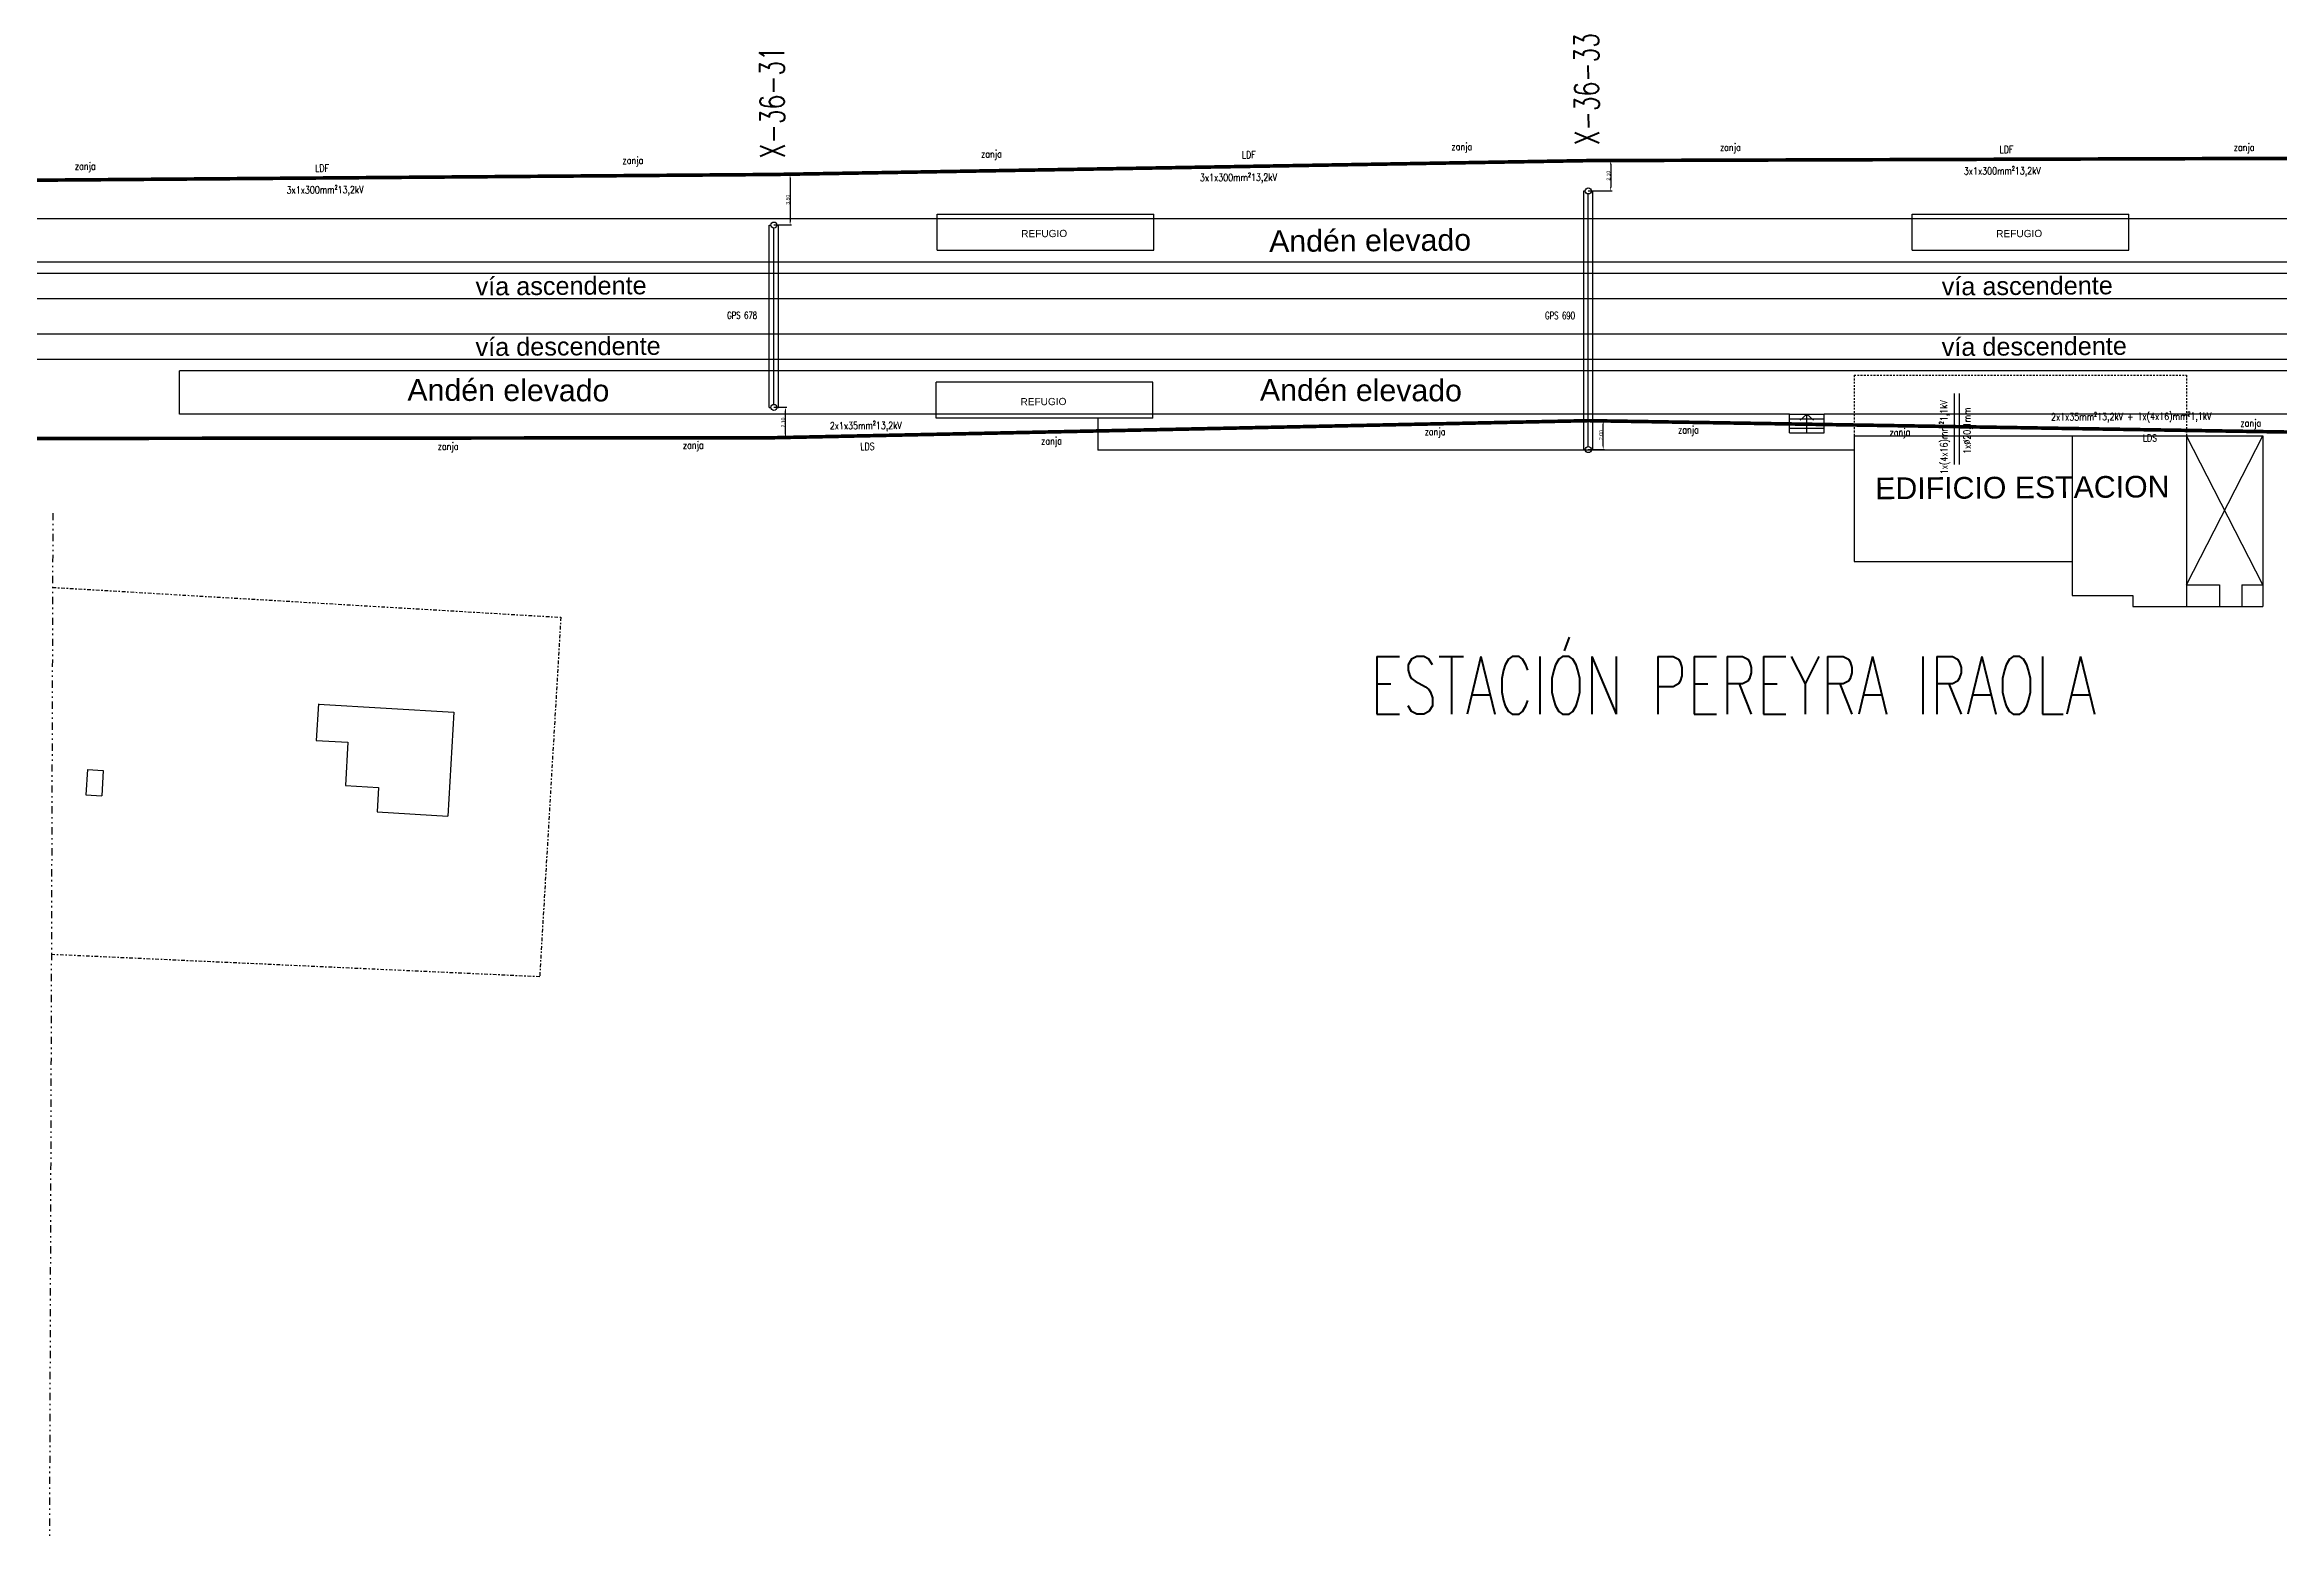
# Model space of a CAD drawing. Header units: millimetres. Extents: x 1283 to 1827, y 1193 to 1380.
# Drawn here: x 1429.5 to 1584.2, y 1193.7 to 1297.2 of the extents above; entities that cross this region are included whole.
import ezdxf

# ---------------------------------------------------------------- set-up
doc = ezdxf.new("R2010")
doc.units = ezdxf.units.MM
for name, pattern in [('DASHDOT2', [0.5, 0.25, -0.125, 0, -0.125]), ('DIVIDE', [1.25, 0.5, -0.25, 0, -0.25, 0, -0.25]), ('HIDDEN2', [0.1875, 0.125, -0.0625])]:
    doc.linetypes.add(name, pattern=pattern)
for name, color, linetype in [('COTAS', 2, 'Continuous'), ('EDIFICIOS', 8, 'Continuous'), ('LIMITE', 8, 'DASHDOT2'), ('LINEA02', 8, 'Continuous'), ('LINEA_02', 8, 'Continuous'), ('TEXT-03', 7, 'Continuous'), ('Textos catenaria', 7, 'Continuous'), ('TITULOS', 8, 'DIVIDE')]:
    doc.layers.add(name, color=color, linetype=linetype)
doc.styles.add('ROMANS', font='arial.ttf', dxfattribs={"width": 0.7})
doc.styles.add('SANS', font='sanss___.ttf')
doc.styles.add('SIMPLEX', font='simplex.shx', dxfattribs={"width": 0.75})
doc.dimstyles.new('COTA-100', dxfattribs={"dimtxt": 0.25, "dimasz": 0.25, "dimexe": 0.1, "dimexo": 0, "dimgap": 0.03, "dimtad": 1, "dimzin": 0, "dimdsep": 46, "dimtxsty": 'SANS', "dimcen": 0.1, "dimclrd": 256, "dimclre": 256, "dimclrt": 256, "dimazin": 0, "dimtm": 1e-09, "dimtfac": 0.714286, "dimtmove": 2, "dimatfit": 2, "dimfxl": 0, "dimtolj": 1, "dimtzin": 0, "dimarcsym": 0})

# ---------------------------------------------------------------- blocks, each defined once
blk = doc.blocks.new('*D16')
at = {"lineweight": -2, "transparency": 16777216}
for p, q in [((1536.36, 1271.14), (1537.49, 1271.14)), ((1537.39, 1269.39), (1537.39, 1270.89)), ((1536.36, 1269.14), (1537.49, 1269.14))]:
    blk.add_line(p, q, dxfattribs=at)
at = {"transparency": 16777216}
for points in [[(1537.35, 1270.89), (1537.43, 1270.89), (1537.39, 1271.14)], [(1537.35, 1269.39), (1537.43, 1269.39), (1537.39, 1269.14)]]:
    blk.add_solid(points, dxfattribs=at)
at = {"layer": 'Defpoints', "color": 0, "transparency": 16777216}
for p in [(1536.36, 1271.14), (1537.39, 1271.14), (1536.36, 1269.14)]:
    blk.add_point(p, dxfattribs=at)
at = {"transparency": 16777216, "insert": (1537.23, 1270.14), "char_height": 0.25, "attachment_point": 5, "rotation": 90, "style": 'SANS'}
blk.add_mtext('\\A1;2.00', dxfattribs=at)
blk = doc.blocks.new('*D17')
at = {"lineweight": -2, "transparency": 16777216}
for p, q in [((1479.97, 1272.06), (1480.88, 1272.06)), ((1480.78, 1270.21), (1480.78, 1271.81)), ((1479.97, 1269.96), (1480.88, 1269.96))]:
    blk.add_line(p, q, dxfattribs=at)
at = {"transparency": 16777216}
for points in [[(1480.73, 1271.81), (1480.82, 1271.81), (1480.78, 1272.06)], [(1480.73, 1270.21), (1480.82, 1270.21), (1480.78, 1269.96)]]:
    blk.add_solid(points, dxfattribs=at)
at = {"layer": 'Defpoints', "color": 0, "transparency": 16777216}
for p in [(1479.97, 1272.06), (1480.78, 1272.06), (1479.97, 1269.96)]:
    blk.add_point(p, dxfattribs=at)
at = {"transparency": 16777216, "insert": (1480.62, 1271.01), "char_height": 0.25, "attachment_point": 5, "rotation": 90, "style": 'SANS'}
blk.add_mtext('\\A1;2.10', dxfattribs=at)
blk = doc.blocks.new('*D27')
at = {"lineweight": -2, "transparency": 16777216}
for p, q in [((1479.97, 1288.18), (1481.2, 1288.18)), ((1481.1, 1287.93), (1481.1, 1284.93)), ((1479.97, 1284.68), (1481.2, 1284.68))]:
    blk.add_line(p, q, dxfattribs=at)
at = {"transparency": 16777216}
for points in [[(1481.06, 1287.93), (1481.14, 1287.93), (1481.1, 1288.18)], [(1481.06, 1284.93), (1481.14, 1284.93), (1481.1, 1284.68)]]:
    blk.add_solid(points, dxfattribs=at)
at = {"layer": 'Defpoints', "color": 0, "transparency": 16777216}
for p in [(1479.97, 1288.18), (1479.97, 1284.68), (1481.1, 1284.68)]:
    blk.add_point(p, dxfattribs=at)
at = {"transparency": 16777216, "insert": (1480.94, 1286.43), "char_height": 0.25, "attachment_point": 5, "rotation": 90, "style": 'SANS'}
blk.add_mtext('\\A1;3.50', dxfattribs=at)
blk = doc.blocks.new('*D28')
at = {"lineweight": -2, "transparency": 16777216}
for p, q in [((1536.36, 1289.14), (1538.01, 1289.14)), ((1537.91, 1288.89), (1537.91, 1287.29)), ((1536.36, 1287.04), (1538.01, 1287.04))]:
    blk.add_line(p, q, dxfattribs=at)
at = {"transparency": 16777216}
for points in [[(1537.86, 1288.89), (1537.95, 1288.89), (1537.91, 1289.14)], [(1537.86, 1287.29), (1537.95, 1287.29), (1537.91, 1287.04)]]:
    blk.add_solid(points, dxfattribs=at)
at = {"layer": 'Defpoints', "color": 0, "transparency": 16777216}
for p in [(1536.36, 1289.14), (1536.36, 1287.04), (1537.91, 1287.04)]:
    blk.add_point(p, dxfattribs=at)
at = {"transparency": 16777216, "insert": (1537.75, 1288.09), "char_height": 0.25, "attachment_point": 5, "rotation": 90, "style": 'SANS'}
blk.add_mtext('\\A1;2.10', dxfattribs=at)

msp = doc.modelspace()

# ---------------------------------------------------------------- linework, layer by layer
at = {"color": 4}
for p, q in [((1536.044, 1269.137), (1536.044, 1287.037)), ((1536.044, 1287.037), (1536.149, 1287.037)), ((1536.359, 1269.347), (1536.359, 1286.827)), ((1536.569, 1287.037), (1536.674, 1287.037)), ((1536.674, 1269.137), (1536.674, 1287.037)), ((1479.659, 1272.057), (1479.659, 1284.677)), ((1479.659, 1284.677), (1479.764, 1284.677)), ((1479.974, 1272.267), (1479.974, 1284.467)), ((1480.184, 1284.677), (1480.289, 1284.677)), ((1480.289, 1272.057), (1480.289, 1284.677)), ((1479.659, 1272.057), (1479.764, 1272.057)), ((1480.184, 1272.057), (1480.289, 1272.057)), ((1536.149, 1269.137), (1536.044, 1269.137)), ((1536.674, 1269.137), (1536.569, 1269.137))]:
    msp.add_line(p, q, dxfattribs=at)
for p, q in [((1491.271, 1282.937), (1491.271, 1285.427)), ((1491.271, 1285.427), (1506.271, 1285.427)), ((1506.271, 1282.937), (1506.271, 1285.427)), ((1558.771, 1282.937), (1558.771, 1285.427)), ((1558.771, 1285.427), (1573.771, 1285.427)), ((1573.771, 1282.937), (1573.771, 1285.427)), ((1491.271, 1282.937), (1506.271, 1282.937)), ((1558.771, 1282.937), (1573.771, 1282.937)), ((1491.221, 1271.307), (1491.221, 1273.797)), ((1506.221, 1273.797), (1491.221, 1273.797)), ((1506.221, 1271.307), (1506.221, 1273.797)), ((1506.221, 1271.307), (1491.221, 1271.307)), ((1551.491, 1271.597), (1551.036, 1271.165)), ((1551.491, 1270.297), (1551.491, 1271.597)), ((1551.491, 1271.597), (1551.946, 1271.165))]:
    msp.add_line(p, q)
at = {"color": 8}
for p, q in [((1282.897, 1281.337), (1670.252, 1281.337)), ((1282.897, 1279.597), (1670.252, 1279.597)), ((1282.897, 1277.137), (1670.252, 1277.137)), ((1282.897, 1275.397), (1670.252, 1275.397))]:
    msp.add_line(p, q, dxfattribs=at)
at = {"color": 1, "const_width": 0.25}
msp.add_lwpolyline([(1770.783, 1291.959), (1769.544, 1291.793), (1755.574, 1291.657), (1750.1, 1291.118), (1747.493, 1290.773), (1697.944, 1287.158), (1665.515, 1282.537), (1653.717, 1282.937), (1608.916, 1282.937), (1606.195, 1287.664), (1591.029, 1289.312), (1536.359, 1289.137), (1479.974, 1288.177), (1421.962, 1287.727), (1361.99, 1285.937), (1334.661, 1286.337), (1333.411, 1285.547)], dxfattribs=at)
at = {"color": 3, "const_width": 0.25}
msp.add_lwpolyline([(1773.865, 1279.923), (1773.369, 1279.856), (1771.785, 1278.13), (1757.149, 1275.696), (1751.675, 1275.155), (1748.974, 1275.002), (1698.772, 1271.24), (1665.515, 1274.049), (1647.921, 1273.317), (1631.561, 1271.597), (1591.922, 1270.234), (1536.359, 1271.137), (1479.974, 1269.957), (1421.962, 1269.897), (1361.969, 1271.497), (1334.661, 1271.797), (1332.461, 1272.297), (1331.961, 1272.297)], dxfattribs=at)
at = {"color": 2}
for centre in [(1536.359, 1289.137), (1479.974, 1288.177), (1536.359, 1271.137), (1479.974, 1269.957)]:
    msp.add_circle(centre, 0.0666, dxfattribs=at)
at = {"color": 4}
for centre in [(1536.359, 1287.037), (1479.974, 1284.677), (1479.974, 1272.057), (1536.359, 1269.137)]:
    msp.add_circle(centre, 0.21, dxfattribs=at)
at = {"layer": 'COTAS', "color": 8}
for p, q in [((1577.761, 1259.778), (1583.061, 1270.078)), ((1583.061, 1259.778), (1577.761, 1270.078))]:
    msp.add_line(p, q, dxfattribs=at)
at = {"layer": 'EDIFICIOS'}
for p, q in [((1554.761, 1270.078), (1554.761, 1261.378)), ((1554.761, 1270.078), (1583.061, 1270.078)), ((1569.861, 1270.078), (1569.861, 1259.028)), ((1577.761, 1270.078), (1577.761, 1258.278)), ((1583.061, 1270.078), (1583.061, 1258.278)), ((1554.761, 1261.378), (1569.861, 1261.378)), ((1577.761, 1259.778), (1580.061, 1259.778)), ((1580.061, 1259.778), (1580.061, 1258.278)), ((1581.611, 1259.778), (1581.611, 1258.278)), ((1581.611, 1259.778), (1583.061, 1259.778)), ((1569.861, 1259.028), (1574.061, 1259.028)), ((1574.061, 1259.028), (1574.061, 1258.278)), ((1574.061, 1258.278), (1583.061, 1258.278)), ((1448.443, 1251.534), (1448.295, 1249.009)), ((1448.442, 1251.504), (1457.825, 1250.952)), ((1457.825, 1250.952), (1457.403, 1243.77)), ((1448.295, 1249.009), (1450.491, 1248.879)), ((1450.491, 1248.879), (1450.315, 1245.885)), ((1432.449, 1246.985), (1432.346, 1245.238)), ((1432.449, 1246.985), (1433.547, 1246.921)), ((1433.547, 1246.921), (1433.444, 1245.174)), ((1450.315, 1245.885), (1452.611, 1245.75)), ((1452.611, 1245.75), (1452.511, 1244.052)), ((1432.346, 1245.238), (1433.444, 1245.174)), ((1452.511, 1244.052), (1457.403, 1243.765))]:
    msp.add_line(p, q, dxfattribs=at)
at = {"layer": 'LIMITE'}
for p, q in [((1430.041, 1259.599), (1465.224, 1257.529)), ((1465.224, 1257.529), (1463.762, 1232.668)), ((1429.957, 1234.21), (1463.762, 1232.668))]:
    msp.add_line(p, q, dxfattribs=at)
at = {"layer": 'LINEA02', "color": 11}
for p, q in [((1561.688, 1273.022), (1561.688, 1268.096)), ((1562.038, 1273.022), (1562.038, 1268.096))]:
    msp.add_line(p, q, dxfattribs=at)
at = {"layer": 'LINEA_02'}
for p, q in [((1381.261, 1285.137), (1586.261, 1285.137)), ((1381.261, 1282.137), (1586.261, 1282.137)), ((1643.821, 1274.597), (1438.821, 1274.597)), ((1438.821, 1271.597), (1438.821, 1274.597)), ((1550.291, 1271.597), (1438.821, 1271.597)), ((1502.398, 1271.307), (1502.398, 1269.087)), ((1550.291, 1270.297), (1550.291, 1271.597)), ((1550.291, 1271.597), (1552.691, 1271.597)), ((1550.291, 1271.272), (1552.691, 1271.272)), ((1550.291, 1270.947), (1552.691, 1270.947)), ((1550.291, 1270.622), (1552.691, 1270.622)), ((1550.291, 1270.297), (1552.691, 1270.297)), ((1585.331, 1271.597), (1552.691, 1271.597)), ((1552.691, 1270.297), (1552.691, 1271.597)), ((1554.761, 1269.087), (1502.398, 1269.087))]:
    msp.add_line(p, q, dxfattribs=at)
at = {"layer": 'LINEA_02', "linetype": 'HIDDEN2'}
for p, q in [((1554.761, 1274.278), (1554.761, 1270.078)), ((1554.761, 1274.278), (1577.761, 1274.278)), ((1577.761, 1274.278), (1577.761, 1270.078))]:
    msp.add_line(p, q, dxfattribs=at)
at = {"layer": 'TITULOS'}
msp.add_line((1430.058, 1264.745), (1429.822, 1193.712), dxfattribs=at)

# ---------------------------------------------------------------- texts
at = {"layer": 'TEXT-03', "style": 'ROMANS'}
for s, height, rotation, p in [('REFUGIO', 0.5, 0.38889, (1497.099, 1283.826)), ('Andén elevado', 1.5, 0.38889, (1514.265, 1282.813)), ('REFUGIO', 0.5, 0.38889, (1564.599, 1283.826)), ('vía ascendente', 1.25, 0.38889, (1459.328, 1279.804)), ('vía ascendente', 1.25, 0.38889, (1560.831, 1279.804)), ('vía descendente', 1.25, 0.38889, (1459.328, 1275.611)), ('vía descendente', 1.25, 0.38889, (1560.831, 1275.611)), ('Andén elevado', 1.5, 359.80933, (1454.604, 1272.518)), ('Andén elevado', 1.5, 359.80933, (1513.624, 1272.518)), ('REFUGIO', 0.5, 0.38889, (1497.049, 1272.196)), ('EDIFICIO ESTACION', 1.5, 0.38889, (1556.227, 1265.696))]:
    msp.add_text(s, height=height, rotation=rotation, dxfattribs=at).set_placement(p)
at = {"layer": 'Textos catenaria', "style": 'SIMPLEX'}
for s, height, rotation, width, p in [('X-36-31', 1.7, 90.37693, 0.7, (1480.739, 1289.313)), ('X-36-33', 1.7, 90.37693, 0.7, (1537.12, 1290.216)), ('zanja', 0.5, 0.31934, 0.8, (1526.886, 1289.851)), ('zanja', 0.5, 0.31934, 0.8, (1545.477, 1289.805)), ('zanja', 0.5, 0.31934, 0.8, (1581.044, 1289.805)), ('zanja', 0.5, 0.31934, 0.8, (1431.587, 1288.501)), ('LDF', 0.5, 0.31934, 0.8, (1448.219, 1288.355)), ('zanja', 0.5, 0.31934, 0.8, (1469.5, 1288.9)), ('zanja', 0.5, 0.31934, 0.8, (1494.323, 1289.347)), ('LDF', 0.5, 0.31934, 0.8, (1512.374, 1289.291)), ('3x1x300mm²13,2kV', 0.5, 0.31934, 0.8, (1562.358, 1288.162)), ('LDF', 0.5, 0.31934, 0.8, (1564.83, 1289.657)), ('3x1x300mm²13,2kV', 0.5, 0.31934, 0.8, (1446.242, 1286.852)), ('3x1x300mm²13,2kV', 0.5, 0.31934, 0.8, (1509.475, 1287.71)), ('1x(4x16)mm²1,1kV', 0.5, 90.31934, 0.8, (1561.238, 1267.429)), ('1xØ20,1mm', 0.5, 90.31934, 0.8, (1562.834, 1268.843)), ('2x1x35mm²13,2kV + 1x(4x16)mm²1,1kV', 0.5, 0.31934, 0.8, (1568.394, 1271.144)), ('2x1x35mm²13,2kV', 0.5, 0.31934, 0.8, (1483.848, 1270.537)), ('zanja', 0.5, 0.31934, 0.8, (1525.028, 1270.125)), ('zanja', 0.5, 0.31934, 0.8, (1542.576, 1270.249)), ('zanja', 0.5, 0.31934, 0.8, (1557.215, 1270.085)), ('LDS', 0.5, 0.31934, 0.8, (1574.74, 1269.685)), ('zanja', 0.5, 0.31934, 0.8, (1581.507, 1270.72)), ('zanja', 0.5, 0.31934, 0.8, (1456.706, 1269.111)), ('zanja', 0.5, 0.31934, 0.8, (1473.678, 1269.187)), ('LDS', 0.5, 0.31934, 0.8, (1485.962, 1269.102)), ('zanja', 0.5, 0.31934, 0.8, (1498.481, 1269.484))]:
    msp.add_text(s, height=height, rotation=rotation, dxfattribs=dict(at, width=width)).set_placement(p)
at = {"layer": 'Textos catenaria', "style": 'SIMPLEX', "width": 0.7}
for s, height, p in [('GPS 678', 0.5, (1476.743, 1278.175)), ('GPS 690', 0.5, (1533.366, 1278.162)), ('ESTACIÓN PEREYRA IRAOLA', 4, (1521.242, 1250.819))]:
    msp.add_text(s, height=height, dxfattribs=at).set_placement(p)

# ---------------------------------------------------------------- dimensions: what is measured, and where the dimension line sits
for base, p1, p2, picture, middle in [((1537.906, 1287.037), (1536.359, 1289.137), (1536.359, 1287.037), '*D28', (1537.747, 1288.087)), ((1481.1, 1284.677), (1479.974, 1288.177), (1479.974, 1284.677), '*D27', (1480.941, 1286.427)), ((1480.776, 1272.057), (1479.974, 1269.957), (1479.974, 1272.057), '*D17', (1480.618, 1271.007)), ((1537.387, 1271.137), (1536.359, 1269.137), (1536.359, 1271.137), '*D16', (1537.229, 1270.137))]:
    dim = msp.add_linear_dim(base=base, p1=p1, p2=p2, angle=90, dimstyle='COTA-100')
    dim.commit()
    dim.dimension.update_dxf_attribs({"geometry": picture, "text_midpoint": middle})

doc.saveas('drawing.dxf')
